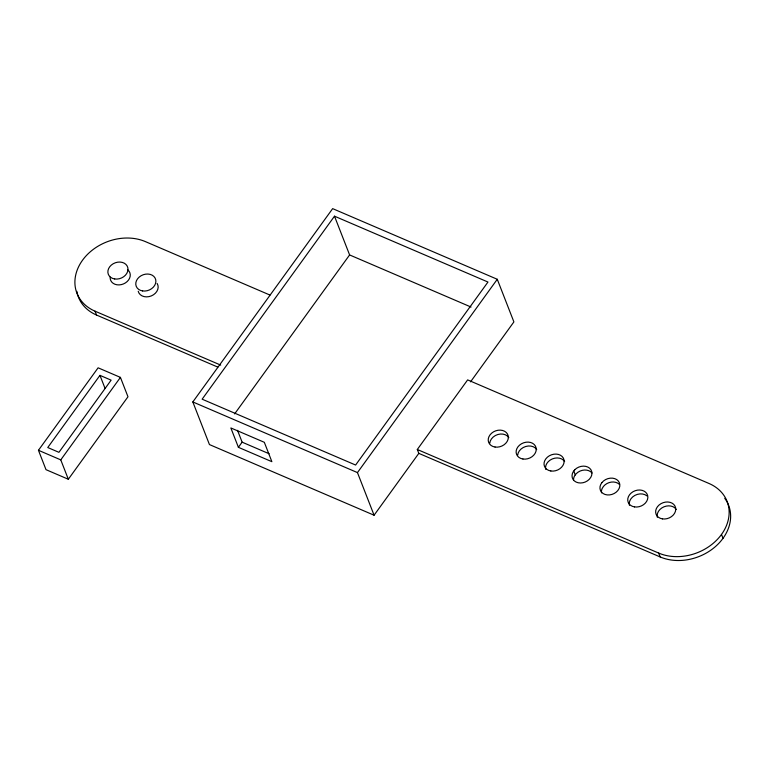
<?xml version="1.0" encoding="UTF-8"?>
<svg xmlns="http://www.w3.org/2000/svg" width="769" height="769" viewBox="0 0 769 769"><rect width="100%" height="100%" fill="white"/><g stroke="black" fill="none" stroke-linecap="round" stroke-linejoin="round"><path stroke-width="1.15" d="M38.45 450.288L98.105 367.813L120.425 377.387L127.981 396.766L68.326 479.25L46.005 469.667L38.45 450.288L60.77 459.872L68.326 479.25M99.96 375.359L47.755 447.529L58.925 452.326L111.121 380.155L99.96 375.359L104.997 388.278M60.77 459.872L120.425 377.387M723.014 538.319L721.505 534.445A46.438 36.989 -21.3 0 0 708.999 483.48L467.639 379.896L417.307 449.49L418.817 453.364L374.08 515.22L209.447 444.569L192.827 401.947L332.65 208.63L497.274 279.282L513.894 321.913L470.551 381.837M334.496 216.185L202.141 399.188L355.605 465.043L487.969 282.04L334.496 216.185L349.607 254.933L471.061 307.052M234.622 413.905L349.607 254.933M238.4 447.318L230.844 427.939L264.325 442.31L271.88 461.688L238.4 447.318L242.129 442.165L237.515 430.323M374.08 515.22L357.46 472.599L497.274 279.282M269.938 295.046L145.36 241.591A46.438 36.989 -21.3 0 0 82.523 260.22A46.438 36.989 -21.3 0 0 95.029 311.176L96.538 315.05L217.81 367.101M95.029 311.176L220.713 365.112M417.307 449.49L658.668 553.074A46.438 36.989 -21.3 0 0 721.505 534.445M418.817 453.364L660.177 556.948A46.438 36.989 -21.3 0 0 716.189 545.913A46.438 36.989 -21.3 0 0 724.744 498.322M192.827 401.947L357.46 472.599M242.129 442.165L269.131 453.748M658.668 553.074L660.177 556.948M573.77 471.041L575.279 474.915M96.538 315.05A46.438 36.989 -21.3 0 1 76.842 291.326M489.747 443.271A10.324 8.219 -21.3 0 1 497.822 434.514A10.324 8.219 -21.3 0 1 508.818 437.619M657.332 517.297A10.324 8.219 -21.3 0 1 663.974 506.809A10.324 8.219 -21.3 0 1 676.239 509.463M629.427 505.32A10.324 8.219 -21.3 0 1 634.848 495.419A10.324 8.219 -21.3 0 1 646.873 495.851M601.541 492.862A10.208 8.132 -21.3 0 1 602.165 488.498L603.444 486.441A10.208 8.132 -21.3 0 1 619.247 484.259M573.539 479.991A10.208 8.132 -21.3 0 1 574.731 475.636L576.25 473.675A10.208 8.132 -21.3 0 1 591.967 472.954M517.652 455.248A10.324 8.219 -21.3 0 1 525.727 446.481A10.324 8.219 -21.3 0 1 536.724 449.596M545.721 469.398A10.324 8.219 -21.3 0 1 552.363 458.91A10.324 8.219 -21.3 0 1 564.629 461.563M127.769 269.842A10.324 8.219 -21.3 0 1 123.434 283.944A10.324 8.219 -21.3 0 1 110.15 277.138M157.126 283.453A10.324 8.219 -21.3 0 1 151.339 295.911A10.324 8.219 -21.3 0 1 138.228 291.288M601.935 482.567L600.656 484.624A10.208 8.132 -21.3 0 0 604.992 494.438A10.208 8.132 -21.3 0 0 617.843 490.516L619.132 488.459A10.208 8.132 -21.3 0 0 614.787 478.645A10.208 8.132 -21.3 0 0 601.935 482.567M574.731 469.801L573.213 471.762A10.208 8.132 -21.3 0 0 576.164 482.086A10.208 8.132 -21.3 0 0 589.237 479.337L590.765 477.376A10.208 8.132 -21.3 0 0 587.804 467.043A10.208 8.132 -21.3 0 0 574.731 469.801M634.56 506.915A10.324 8.219 -21.3 0 0 647.671 495.592A10.324 8.219 -21.3 0 0 631.157 493.044A10.324 8.219 -21.3 0 0 634.56 506.915M662.465 518.892A10.324 8.219 -21.3 0 0 675.567 507.559A10.324 8.219 -21.3 0 0 659.062 505.022A10.324 8.219 -21.3 0 0 662.465 518.892M495.044 447.039A10.324 8.219 -21.3 0 0 508.155 435.715A10.324 8.219 -21.3 0 0 491.641 433.168A10.324 8.219 -21.3 0 0 495.044 447.039M522.949 459.016A10.324 8.219 -21.3 0 0 536.06 447.693A10.324 8.219 -21.3 0 0 519.546 445.145A10.324 8.219 -21.3 0 0 522.949 459.016M550.854 470.993A10.324 8.219 -21.3 0 0 563.956 459.66A10.324 8.219 -21.3 0 0 547.451 457.122A10.324 8.219 -21.3 0 0 550.854 470.993M114.696 278.964A10.324 8.219 -21.3 0 0 127.808 267.641A10.324 8.219 -21.3 0 0 111.294 265.094A10.324 8.219 -21.3 0 0 114.696 278.964M142.601 290.942A10.324 8.219 -21.3 0 0 155.703 279.618A10.324 8.219 -21.3 0 0 139.199 277.071A10.324 8.219 -21.3 0 0 142.601 290.942"/></g></svg>
